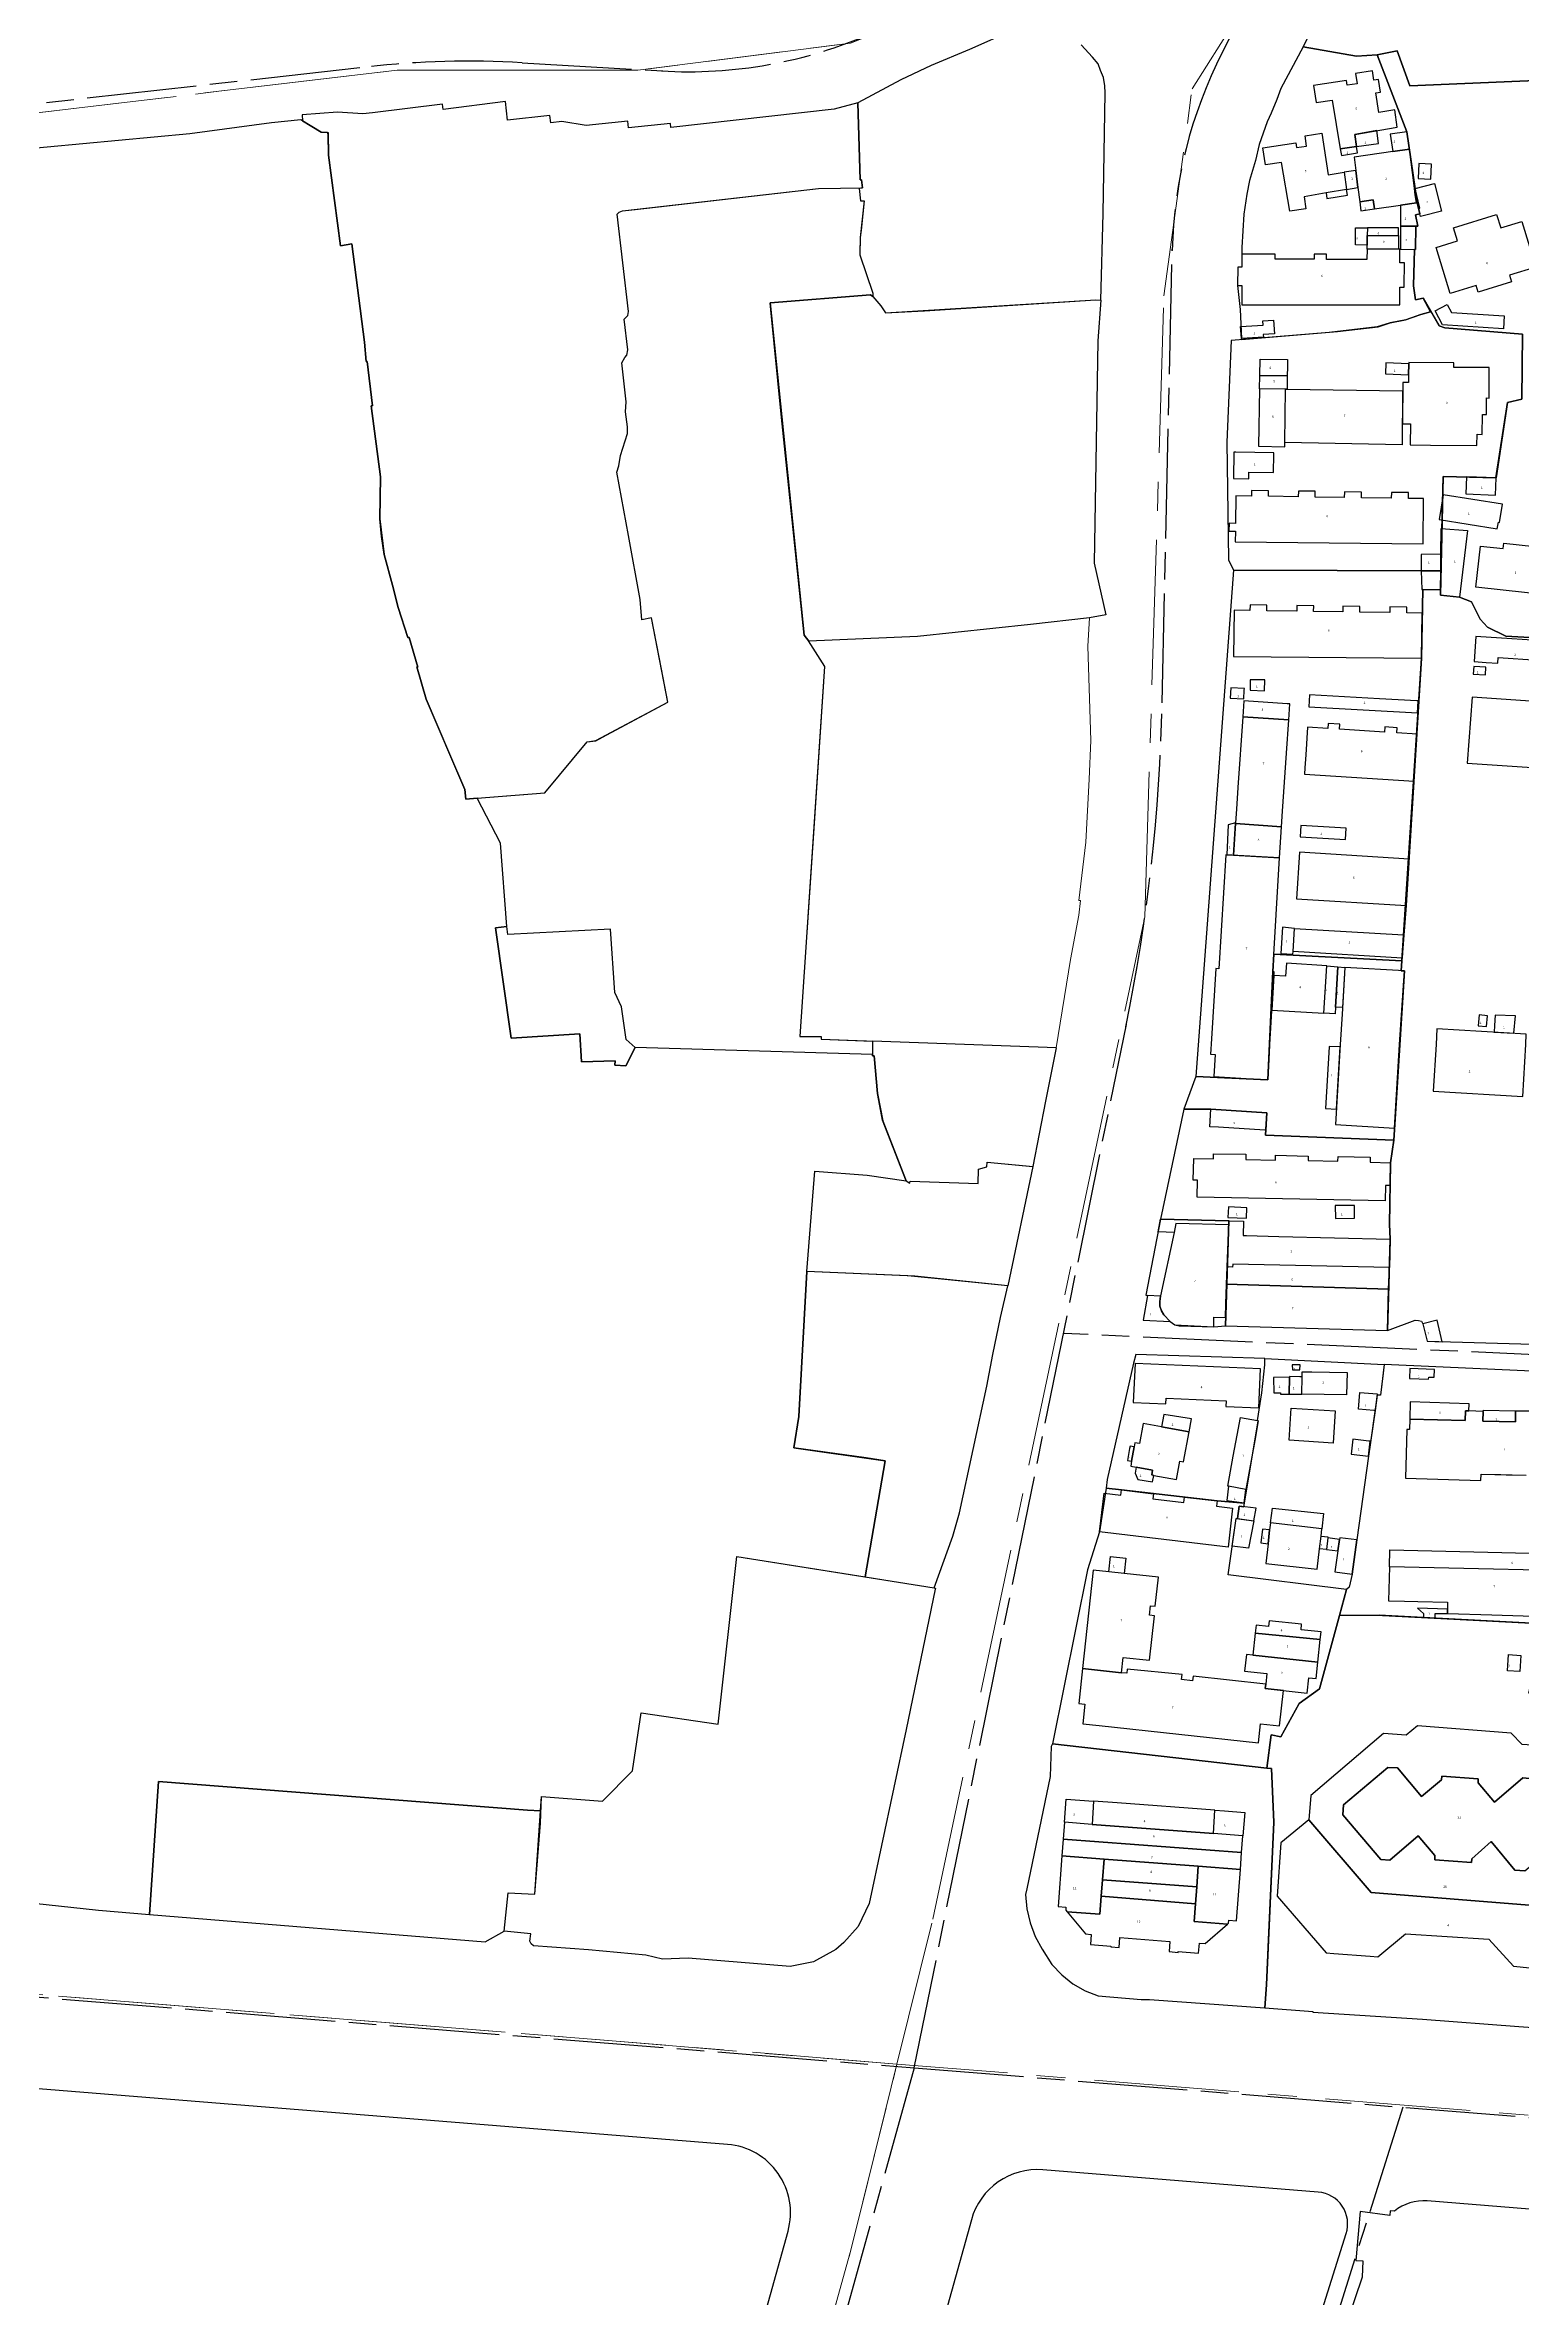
# Model space of a CAD drawing. Header units: millimetres. Extents: x 125232 to 134072, y 142885 to 152835.
# Drawn here: x 128651.7 to 128975.3, y 146725.4 to 147218.8 of the extents above; entities that cross this region are included whole.
import ezdxf

# ---------------------------------------------------------------- set-up
doc = ezdxf.new("R2010")
doc.units = ezdxf.units.MM
doc.linetypes.add('ACAD_ISO08W100', pattern=[36, 24, -3, 6, -3])
doc.linetypes.add('CENTER', pattern=[50.8, 31.75, -6.35, 6.35, -6.35])
for name, color, linetype in [('buildings', 7, 'Continuous'), ('commerce', 10, 'Continuous'), ('commerce & office', 242, 'Continuous'), ('commerce and residence', 32, 'Continuous'), ('hospital', 231, 'Continuous'), ('industry', 35, 'Continuous'), ('layers', 7, 'Continuous'), ('research & university', 30, 'Continuous'), ('residence', 2, 'Continuous'), ('residence-bad', 41, 'Continuous'), ('villadom', 51, 'Continuous'), ('老城北中心线', 7, 'ACAD_ISO08W100')]:
    doc.layers.add(name, color=color, linetype=linetype)
doc.layers.add('government', color=221, linetype='Continuous', lineweight=0)
doc.layers.add('super block', color=6, linetype='CENTER', lineweight=0)
doc.styles.add('层数', font='', dxfattribs={"height": 2})
doc.styles.get('层数').set_extended_font_data('FangSong_GB2312')

msp = doc.modelspace()

# ---------------------------------------------------------------- linework, layer by layer
at = {"layer": 'buildings', "linetype": 'Continuous', "flags": 128}
for points in [[(128943.08, 147208.33), (128944.09, 147208.49), (128943.66, 147211.27), (128942.65, 147211.11), (128942.32, 147213.19), (128938.65, 147212.62), (128939, 147210.36), (128936.82, 147210.02), (128936.65, 147211.08), (128929.42, 147209.96), (128930, 147206.27), (128933.53, 147206.76), (128935.3, 147196.08), (128938.84, 147196.59), (128938.46, 147199.25), (128947.75, 147200.87), (128947.26, 147204.62), (128943.74, 147204.05)], [(128931.24, 147199.55), (128932.66, 147190.41), (128936.17, 147190.99), (128936.67, 147187.23), (128932.19, 147186.45), (128927.38, 147185.61), (128927.75, 147182.95), (128924.22, 147182.44), (128922.44, 147193.12), (128918.92, 147192.63), (128918.33, 147196.32), (128925.57, 147197.44), (128925.73, 147196.38), (128927.92, 147196.72), (128927.57, 147198.98)], [(128938.84, 147196.59), (128943.68, 147197.29), (128943.27, 147200.08), (128938.46, 147199.25)], [(128946.22, 147199.3), (128946.78, 147195.49), (128950.45, 147196.03), (128949.88, 147199.84)], [(128935.3, 147196.08), (128935.54, 147194.63), (128939.04, 147195.2), (128938.84, 147196.59)], [(128942.49, 147184.95), (128942.78, 147182.97), (128948.51, 147183.8), (128951.95, 147184.3), (128951.72, 147186.05), (128951.47, 147188.04), (128950.45, 147196.03), (128946.78, 147195.49), (128938.31, 147194.24), (128938.68, 147191.39), (128939.16, 147187.6), (128939.56, 147184.53)], [(128936.67, 147187.23), (128939.16, 147187.6), (128938.68, 147191.39), (128936.17, 147190.99)], [(128952.45, 147183.04), (128952.74, 147183.12), (128951.66, 147187.43), (128955.91, 147188.5), (128957.43, 147182.43), (128953.18, 147181.37), (128952.88, 147181.3), (128952.74, 147181.89), (128952.45, 147183.04)], [(128952.46, 147192.86), (128952.32, 147189.62), (128955.12, 147189.49), (128955.26, 147192.73)], [(128936.67, 147187.23), (128932.19, 147186.45), (128932.37, 147185.25), (128936.87, 147185.93)], [(128939.56, 147184.53), (128939.81, 147182.55), (128942.78, 147182.97), (128942.49, 147184.95)], [(128951.77, 147181.67), (128952.74, 147181.89), (128952.45, 147183.04), (128952.14, 147184.34), (128951.95, 147184.3), (128948.51, 147183.8), (128948.49, 147179.17), (128951.8, 147179.2), (128952.25, 147179.2)], [(128941.19, 147177.14), (128941.16, 147175.02), (128938.62, 147175.08), (128938.64, 147178.78), (128941.23, 147178.79)], [(128941.19, 147177.14), (128948.07, 147177.12), (128948.07, 147178.8), (128941.23, 147178.79)], [(128951.8, 147179.2), (128948.49, 147179.17), (128948.45, 147174.11), (128951.78, 147174.09)], [(128972.79, 147166.95), (128965.47, 147164.72), (128965.03, 147166.17), (128959.37, 147164.42), (128956.26, 147174.51), (128960.94, 147175.94), (128960.06, 147178.82), (128969.52, 147181.71), (128970.42, 147178.77), (128975.07, 147180.2), (128978.14, 147170.2), (128972.34, 147168.42)], [(128949.32, 147171.15), (128948.34, 147171.15), (128948.34, 147174.1), (128948.06, 147174.1), (128941.15, 147174.12), (128941.11, 147171.87), (128932.27, 147171.9), (128932.27, 147173.02), (128929.58, 147173.03), (128929.57, 147171.91), (128921.03, 147171.94), (128921.04, 147173.04), (128913.76, 147173.05), (128913.76, 147170.16), (128913.25, 147170.16), (128912.83, 147170.16), (128912.82, 147166.2), (128913.76, 147166.2), (128913.75, 147161.98), (128948.33, 147161.96), (128948.34, 147165.83), (128948.74, 147165.83), (128949.31, 147165.83), (128949.31, 147166.04)], [(128941.19, 147177.14), (128948.07, 147177.12), (128948.06, 147174.1), (128941.15, 147174.12)], [(128971, 147156.68), (128957.67, 147157.56), (128956.05, 147160.66), (128958.71, 147162.05), (128959.64, 147160.28), (128971.18, 147159.52)], [(128923.69, 147146.4), (128917.65, 147146.5), (128917.72, 147150.06), (128923.75, 147149.95), (128923.73, 147148.39)], [(128945.29, 147149.27), (128945.17, 147146.85), (128950.25, 147146.64), (128950.27, 147149.04), (128945.29, 147149.27)], [(128967.31, 147141.56), (128967.9, 147141.55), (128967.92, 147144.59), (128967.92, 147148.21), (128963.77, 147148.21), (128960.17, 147148.24), (128960.18, 147149.24), (128950.27, 147149.32), (128950.27, 147149.04), (128950.25, 147146.64), (128950.24, 147144.93), (128948.99, 147144.94), (128948.92, 147135.92), (128950.66, 147135.91), (128950.63, 147131.28), (128955.07, 147131.24), (128965.21, 147131.17), (128965.23, 147133.6), (128966.38, 147133.59), (128966.41, 147137.93), (128967.28, 147137.92)], [(128917.65, 147146.5), (128923.69, 147146.4), (128923.67, 147143.5), (128923.31, 147143.5), (128917.61, 147143.59)], [(128917.61, 147143.59), (128917.41, 147131.02), (128923.14, 147130.89), (128923.16, 147131.83), (128923.31, 147143.5)], [(128923.31, 147143.5), (128923.67, 147143.5), (128948.9, 147143.09), (128948.87, 147131.28), (128923.16, 147131.83)], [(128920.75, 147129.55), (128912.45, 147129.71), (128912, 147129.71), (128911.89, 147123.94), (128915.27, 147123.88), (128915.3, 147125.31), (128920.67, 147125.21), (128920.74, 147129.19)], [(128969.41, 147124.08), (128962.93, 147124.32), (128962.79, 147120.55), (128969.27, 147120.31)], [(128970.79, 147118.28), (128957.8, 147120.38), (128956.93, 147114.94), (128969.66, 147112.89), (128969.9, 147114.37), (128970.15, 147114.33)], [(128957.39, 147113.02), (128963.12, 147112.53), (128961.43, 147097.97), (128957.27, 147098.38), (128957.31, 147103.75), (128957.34, 147107.33), (128957.39, 147113.02)], [(128970.98, 147108.59), (128971.11, 147109.75), (128977.78, 147109.05), (128977.65, 147107.86), (128982.63, 147107.31), (128981.63, 147098.33), (128964.98, 147100.17), (128965.97, 147109.15)], [(128957.34, 147107.33), (128952.98, 147107.32), (128952.99, 147103.74), (128957.31, 147103.75)], [(128952.99, 147103.74), (128953.12, 147099.63), (128957.27, 147099.55), (128957.31, 147103.75)], [(128953.19, 147094.47), (128949.89, 147094.51), (128949.9, 147095.78), (128946.14, 147095.83), (128946.12, 147094.58), (128939.59, 147094.68), (128939.61, 147095.91), (128935.85, 147095.96), (128935.84, 147094.75), (128929.46, 147094.83), (128929.47, 147096.08), (128925.77, 147096.13), (128925.75, 147094.88), (128919.22, 147094.98), (128919.24, 147096.21), (128915.54, 147096.26), (128915.52, 147095.04), (128912.06, 147095.09), (128911.93, 147084.99), (128953.06, 147084.58)], [(128969.81, 147083.51), (128969.88, 147084.71), (128978.58, 147084.16), (128978.51, 147082.96), (128982.65, 147082.7), (128983, 147088.19), (128964.99, 147089.33), (128964.62, 147083.84), (128967.26, 147083.67)], [(128918.75, 147079.84), (128915.56, 147079.87), (128915.58, 147077.56), (128918.72, 147077.47)], [(128964.53, 147082.77), (128964.39, 147081.13), (128967.08, 147080.97), (128967.19, 147082.61)], [(128914.19, 147075.69), (128914.28, 147077.59), (128914.29, 147077.98), (128911.3, 147078.1), (128911.2, 147075.82)], [(128913.93, 147071.76), (128924, 147071.08), (128924.24, 147074.58), (128923.69, 147074.61), (128914.17, 147075.25)], [(128952.34, 147075.23), (128952.06, 147075.24), (128943.91, 147075.7), (128928.57, 147076.57), (128928.43, 147073.98), (128952.17, 147072.63)], [(128986.13, 147074.51), (128977.98, 147075.09), (128964.14, 147076.06), (128963.11, 147061.64), (128988.26, 147059.91), (128988.33, 147061.46), (128985.17, 147061.66)], [(128924, 147071.08), (128913.93, 147071.76), (128912.9, 147056.32), (128912.58, 147051.54), (128912.38, 147048.58), (128912.37, 147048.38), (128922.44, 147047.7), (128922.67, 147051.09), (128923.51, 147063.77)], [(128952.1, 147067.96), (128947.71, 147068.24), (128947.78, 147069.38), (128945.05, 147069.55), (128944.98, 147068.41), (128935.13, 147069.02), (128935.2, 147070.14), (128932.61, 147070.31), (128932.54, 147069.19), (128928.1, 147069.46), (128927.73, 147063.47), (128927.55, 147060.59), (128927.46, 147059.19), (128951.46, 147057.69)], [(128912.38, 147048.58), (128910.77, 147048.08), (128910.42, 147041.55), (128911.95, 147041.46), (128912.37, 147048.38)], [(128922.02, 147040.86), (128922.44, 147047.7), (128912.37, 147048.38), (128912.31, 147047.29), (128911.95, 147041.46)], [(128936.61, 147047.38), (128926.67, 147047.98), (128926.52, 147045.52), (128936.46, 147044.92)], [(128907.91, 146997.84), (128907.61, 146992.99), (128919.44, 146992.26), (128919.56, 146994.29), (128919.86, 147000), (128920.82, 147015.95), (128920.55, 147015.97), (128922.02, 147040.86), (128910.21, 147041.56), (128908.72, 147016.59), (128908.07, 147016.63), (128907.12, 147001.29), (128906.91, 146997.9), (128907.91, 146997.84), (128907.91, 146997.84)], [(128950.36, 147040.62), (128926.37, 147042.13), (128925.74, 147031.91), (128949.73, 147030.43)], [(128922.62, 147025.68), (128922.28, 147019.95), (128924.94, 147019.8), (128924.98, 147020.35), (128925.28, 147025.43)], [(128925.28, 147025.43), (128949.12, 147024.01), (128948.81, 147018.93), (128924.98, 147020.35)], [(128920.32, 147007.57), (128931.7, 147006.87), (128932.34, 147017.24), (128923.5, 147017.82), (128923.32, 147014.95), (128920.77, 147015.11)], [(128932.34, 147017.24), (128934.79, 147017.03), (128934.27, 147008.22), (128934.19, 147006.72), (128931.7, 147006.87)], [(128934.79, 147017.03), (128936.28, 147016.9), (128935.77, 147008.11), (128934.27, 147008.22)], [(128935.29, 147000), (128934.27, 146982.49), (128947.17, 146981.74), (128948.23, 147000), (128949.38, 147016.13), (128936.28, 147016.9), (128935.68, 147006.63), (128935.29, 147000)], [(128967.53, 147006.33), (128965.69, 147006.5), (128965.49, 147004.11), (128967.32, 147003.95), (128967.53, 147006.33)], [(128973.64, 147006.28), (128969.21, 147006.48), (128969.08, 147004.18), (128968.99, 147002.73), (128973.32, 147002.48)], [(128955.64, 146989.83), (128975.25, 146988.64), (128975.94, 147000), (128976.02, 147002.32), (128956.41, 147003.47), (128956.26, 147000), (128955.64, 146989.83)], [(128935.26, 146999.48), (128932.85, 146999.62), (128932.84, 146999.52), (128932.05, 146986), (128934.46, 146985.86)], [(128906.96, 146985.83), (128919.23, 146985.06), (128919.01, 146981.24), (128918.81, 146981.25), (128908.62, 146981.89), (128906.72, 146982.01)], [(128895.95, 146961.75), (128914.1, 146961.32), (128914.06, 146958.2), (128914.74, 146958.19), (128921.85, 146958.01), (128946.24, 146957.41), (128946.06, 146951.18), (128911.75, 146951.9), (128911.73, 146951.3), (128910.53, 146951.35), (128910.88, 146960.55), (128899.31, 146960.86), (128898.89, 146958.88), (128895.4, 146958.98)], [(128914.8, 146964.28), (128910.85, 146964.46), (128910.68, 146962.12), (128914.79, 146961.97)], [(128910.88, 146960.55), (128899.31, 146960.86), (128898.89, 146958.88), (128895.96, 146945.02), (128895.95, 146944.9), (128895.8, 146943.78), (128895.8, 146942.73), (128896.16, 146941.73), (128896.64, 146940.85), (128898.02, 146939.37), (128899.1, 146938.64), (128900.04, 146938.42), (128907.61, 146938.24), (128907.59, 146940.32), (128910.19, 146940.23), (128910.26, 146943.24), (128910.29, 146945.34), (128910.38, 146947.53), (128910.53, 146951.35)], [(128946.06, 146951.18), (128911.75, 146951.9), (128911.73, 146951.3), (128910.53, 146951.35), (128910.38, 146947.53), (128945.88, 146946.45)], [(128910.19, 146940.23), (128910.13, 146938.47), (128945.61, 146937.39), (128945.88, 146946.45), (128910.38, 146947.53), (128910.26, 146943.24)], [(128896.64, 146940.85), (128896.16, 146941.73), (128895.8, 146942.73), (128895.8, 146943.78), (128895.95, 146944.9), (128893.08, 146945.1), (128892.17, 146939.7), (128898.02, 146939.37)], [(128890.35, 146930.22), (128889.97, 146921.68), (128897.08, 146921.36), (128897.14, 146922.58), (128910.29, 146921.99), (128910.23, 146920.8), (128917.44, 146920.48), (128917.82, 146928.99)], [(128924.15, 146927.16), (128920.7, 146927.15), (128920.72, 146923.74), (128922.24, 146923.73), (128922.19, 146923.45), (128924.1, 146923.5)], [(128926.96, 146927.28), (128926.44, 146927.29), (128924.15, 146927.31), (128924.15, 146927.16), (128924.1, 146923.5), (128926.89, 146923.46), (128926.89, 146923.51)], [(128924.78, 146929.91), (128924.81, 146928.78), (128926.44, 146928.79), (128926.48, 146929.93)], [(128926.98, 146928.36), (128929.06, 146928.33), (128936.78, 146928.2), (128936.69, 146923.33), (128926.89, 146923.51), (128926.96, 146927.28)], [(128939.61, 146923.86), (128943.4, 146923.53), (128942.9, 146919.88), (128942.65, 146919.9), (128939.27, 146920.22)], [(128892.17, 146917.06), (128891.37, 146912.65), (128890.34, 146912.84), (128890.18, 146911.96), (128889.6, 146908.8), (128889.41, 146907.74), (128890.62, 146907.52), (128894.21, 146906.86), (128894.01, 146905.78), (128894.46, 146905.7), (128899.4, 146904.8), (128900.13, 146908.8), (128900.98, 146908.65), (128902.19, 146915.24), (128896.13, 146916.34)], [(128896.65, 146919.03), (128896.13, 146916.34), (128902.19, 146915.24), (128902.75, 146918.09)], [(128913.46, 146918.37), (128917.2, 146917.69), (128917.35, 146917.66), (128916.57, 146913.34), (128914.63, 146902.64), (128910.8, 146903.34), (128910.64, 146903.36), (128911.87, 146909.92), (128912.74, 146914.52)], [(128950.56, 146921.78), (128950.52, 146918.03), (128962.65, 146917.7), (128962.72, 146919.83), (128963.44, 146919.81), (128963.49, 146921.37)], [(128973.66, 146919.78), (128966.55, 146919.9), (128966.54, 146919.7), (128966.61, 146919.7), (128966.54, 146917.59), (128973.62, 146917.4)], [(128890.18, 146911.96), (128889.28, 146912.12), (128889.18, 146911.6), (128888.71, 146908.96), (128889.6, 146908.8)], [(128937.67, 146910.31), (128941.45, 146909.89), (128941.82, 146913.19), (128941.57, 146913.22), (128938.04, 146913.61)], [(128890.4, 146906.21), (128890.96, 146904.78), (128894.17, 146904.31), (128894.46, 146905.7), (128894.01, 146905.78), (128894.21, 146906.86), (128890.62, 146907.52)], [(128882.61, 146893.33), (128883.62, 146901.82), (128887.22, 146901.39), (128887.36, 146902.5), (128894.37, 146901.66), (128894.25, 146900.58), (128901.05, 146899.78), (128901.19, 146900.95), (128908.36, 146900.11), (128908.22, 146898.93), (128911.72, 146898.51), (128910.72, 146890.01)], [(128914.63, 146902.64), (128910.8, 146903.34), (128910.49, 146900.18), (128914.24, 146899.66)], [(128916.38, 146895.73), (128916.86, 146898.5), (128913.13, 146898.96), (128912.77, 146896.23)], [(128920, 146895.34), (128920.42, 146898.55), (128931.61, 146897.33), (128931.28, 146894.03)], [(128916.38, 146895.73), (128915.23, 146889.74), (128911.6, 146890.21), (128912.52, 146896.26)], [(128919.82, 146893.77), (128918.26, 146893.94), (128917.91, 146890.91), (128919.47, 146890.74)], [(128920, 146895.34), (128919.82, 146893.77), (128919.47, 146890.74), (128918.97, 146886.44), (128930.25, 146885.13), (128930.77, 146889.64), (128931.09, 146892.42), (128931.28, 146894.03)], [(128931.09, 146892.42), (128932.57, 146892.25), (128932.55, 146892), (128932.3, 146889.46), (128930.77, 146889.64)], [(128884.61, 146884.55), (128884.97, 146887.93), (128888.35, 146887.57), (128887.99, 146884.19)], [(128935.15, 146891.69), (128932.55, 146892), (128932.3, 146889.46), (128934.79, 146889.18)], [(128934.13, 146884.59), (128937.89, 146884.08), (128938.9, 146891.58), (128935.2, 146892.02), (128935.15, 146891.69), (128934.79, 146889.18)], [(128946.13, 146889.37), (128998.2, 146888.19), (128998.12, 146884.5), (128946.05, 146885.68)], [(128894.59, 146874.96), (128893.54, 146875.06), (128893.77, 146877.17), (128894.8, 146877.05), (128895.48, 146883.38), (128887.99, 146884.19), (128884.61, 146884.55), (128881.18, 146884.92), (128878.87, 146863.42), (128887.37, 146862.5), (128887.73, 146865.84), (128893.55, 146865.21)], [(128998.12, 146884.5), (128946.05, 146885.68), (128945.88, 146878.26), (128949.36, 146878.18), (128952.26, 146878.11), (128958.8, 146877.94), (128958.76, 146876.43), (128958.74, 146875.44), (128968.5, 146875.19), (128975.37, 146874.94), (128984.69, 146874.7), (128994.77, 146874.43), (128997.91, 146874.35)], [(128931.08, 146871.41), (128926.71, 146871.87), (128926.81, 146873.1), (128919.71, 146873.82), (128919.61, 146872.62), (128916.85, 146872.91), (128916.67, 146871.18), (128930.92, 146869.76)], [(128952.23, 146876.59), (128953.54, 146875.44), (128953.54, 146874.56), (128956.04, 146874.43), (128956.04, 146875.44), (128958.74, 146875.44), (128958.76, 146876.43)], [(128930.92, 146869.76), (128916.67, 146871.18), (128916.16, 146866.35), (128930.4, 146864.8)], [(128922.83, 146858.6), (128918.88, 146859.05), (128918.98, 146860), (128903.07, 146861.73), (128902.97, 146860.75), (128900.55, 146860.98), (128900.65, 146862.14), (128888.67, 146863.27), (128888.59, 146862.37), (128887.37, 146862.5), (128878.87, 146863.42), (128878.04, 146855.73), (128879.37, 146855.59), (128878.92, 146851.31), (128882.54, 146850.92), (128917.39, 146847.14), (128917.84, 146851.33), (128922.02, 146850.86)], [(128914.75, 146866.5), (128914.35, 146862.82), (128919.23, 146862.29), (128918.98, 146860), (128918.88, 146859.05), (128928.04, 146858.05), (128928.4, 146861.37), (128930, 146861.2), (128930.4, 146864.8), (128916.16, 146866.35)], [(128936.02, 146833.59), (128935.83, 146831.35), (128944.15, 146821.58), (128946.12, 146821.44), (128952.35, 146826.76), (128956.01, 146822.46), (128956.02, 146821.55), (128964.05, 146820.96), (128964.1, 146821.77), (128968.32, 146825.53), (128973.48, 146819.26), (128975.72, 146819.12), (128985.45, 146827.43), (128985.7, 146829.62), (128977.37, 146839.27), (128975.28, 146839.45), (128969.05, 146834.18), (128965.45, 146838.37), (128965.49, 146839.28), (128957.51, 146839.86), (128957.46, 146839.06), (128953.08, 146835.41), (128947.81, 146841.67), (128945.68, 146841.76)], [(128875.31, 146834.84), (128881.27, 146834.39), (128880.96, 146829.3), (128874.92, 146829.76)], [(128881.27, 146834.39), (128880.96, 146829.3), (128907.52, 146827.3), (128907.83, 146832.39), (128886.43, 146834)], [(128874.64, 146826.07), (128913.69, 146823.11), (128913.95, 146826.81), (128907.52, 146827.3), (128880.96, 146829.3), (128874.92, 146829.76)], [(128907.83, 146832.39), (128909.95, 146832.23), (128914.41, 146831.89), (128913.95, 146826.81), (128907.52, 146827.3)], [(128996.99, 146807.4), (128997.9, 146819.32), (128992.6, 146825.19), (128976.66, 146811.61), (128942.02, 146814.38), (128928.39, 146830.3), (128922.29, 146825.26), (128921.5, 146813.59), (128932.18, 146801.17), (128933.87, 146801.04), (128941.83, 146800.43), (128943.52, 146800.3), (128949.6, 146805.34), (128967.82, 146804.15), (128973.19, 146798.26), (128984.68, 146797.05), (128985.06, 146797.37), (128987.55, 146799.46), (128995.07, 146805.78), (128996.62, 146807.08)], [(128913.69, 146823.11), (128874.64, 146826.07), (128874.36, 146822.38), (128883.59, 146821.68), (128904.19, 146820.13), (128913.42, 146819.43)], [(128883.59, 146821.68), (128874.36, 146822.38), (128873.52, 146811.31), (128875.22, 146811.18), (128875.17, 146810.53), (128875.48, 146810.15), (128882.67, 146809.61), (128882.97, 146813.55), (128883.24, 146817.12)], [(128904.19, 146820.13), (128883.59, 146821.68), (128883.24, 146817.12), (128903.86, 146815.62)], [(128913.42, 146819.43), (128904.19, 146820.13), (128903.86, 146815.62), (128903.59, 146811.92), (128903.3, 146808.01), (128910.62, 146807.48), (128910.84, 146807.67), (128910.9, 146808.32), (128912.59, 146808.18)], [(128875.48, 146810.15), (128879.51, 146805.3), (128880.78, 146805.2), (128880.61, 146803.01), (128885.04, 146802.65), (128885.03, 146802.47), (128886.87, 146802.32), (128887.05, 146804.51), (128898.01, 146803.63), (128897.84, 146801.44), (128899.82, 146801.28), (128899.83, 146801.46), (128904.27, 146801.11), (128904.44, 146803.3), (128905.72, 146803.2), (128910.62, 146807.48), (128903.3, 146808.01), (128903.59, 146811.92), (128882.97, 146813.55), (128882.67, 146809.61)], [(128903.86, 146815.62), (128883.24, 146817.12), (128882.97, 146813.55), (128903.59, 146811.92)]]:
    msp.add_lwpolyline(points, close=True, dxfattribs=at)
for points, elevation in [([(128920.87, 147155.6), (128918.43, 147155.44), (128918.47, 147154.9), (128913.63, 147154.6), (128913.47, 147157.17), (128918.4, 147157.48), (128918.34, 147158.43), (128920.68, 147158.58)], 24.12), ([(128953.53, 147119.52), (128950.23, 147119.56), (128950.25, 147120.83), (128946.49, 147120.88), (128946.47, 147119.63), (128939.94, 147119.73), (128939.96, 147120.96), (128936.2, 147121.01), (128936.18, 147119.8), (128929.8, 147119.88), (128929.82, 147121.13), (128926.12, 147121.18), (128926.1, 147119.93), (128919.57, 147120.03), (128919.58, 147121.26), (128915.88, 147121.31), (128915.87, 147120.09), (128912.4, 147120.14), (128912.33, 147114.08), (128910.93, 147114.12), (128910.92, 147112.39), (128912.34, 147112.39), (128912.27, 147110.04), (128953.41, 147109.64)], 3.67), ([(128903.98, 146966.63), (128904.05, 146970.31), (128903.1, 146970.33), (128903.2, 146975.1), (128907.55, 146975.01), (128907.57, 146976.12), (128914.62, 146975.98), (128914.59, 146974.87), (128921.1, 146974.73), (128921.12, 146975.77), (128928.29, 146975.61), (128928.26, 146974.6), (128934.77, 146974.47), (128934.8, 146975.5), (128941.84, 146975.35), (128941.82, 146974.24), (128946.31, 146974.15), (128946.21, 146969.15), (128945.19, 146969.17), (128945.12, 146965.77)], 35.7), ([(128934.21, 146964.8), (128934.23, 146961.96), (128938.44, 146962), (128938.41, 146964.77)], 20.17), ([(128956.52, 146939.71), (128953.4, 146938.88), (128954.34, 146935.07), (128957.59, 146934.93)], 17.51), ([(128950.51, 146929.06), (128950.45, 146926.89), (128954.64, 146926.76), (128954.65, 146927.22), (128955.87, 146927.18), (128955.92, 146928.9)], 18.16), ([(128924.56, 146920.44), (128934.18, 146919.84), (128933.73, 146912.78), (128924.12, 146913.39)], 24.11), ([(128972.14, 146866.45), (128974.86, 146866.25), (128974.61, 146862.74), (128971.89, 146862.94)], 19.48)]:
    msp.add_lwpolyline(points, close=True, dxfattribs=dict(at, elevation=elevation))
msp.add_lwpolyline([(128976.77, 146919.72), (128973.66, 146919.78), (128973.62, 146917.4), (128966.54, 146917.59), (128966.61, 146919.7), (128966.54, 146919.7), (128963.44, 146919.81), (128962.72, 146919.83), (128962.65, 146917.7), (128950.52, 146918.03), (128950.44, 146915.74), (128949.84, 146915.76), (128949.54, 146905.05), (128966.06, 146904.59), (128966.11, 146905.96), (128969.12, 146905.89), (128970.46, 146905.9), (128971.64, 146905.85), (128972.93, 146905.81), (128975.99, 146905.74)], dxfattribs=at)
at = {"layer": 'buildings'}
for points in [[(128979.39, 146846.52), (128975.09, 146846.8), (128972.72, 146849.27), (128952.19, 146850.86), (128949.73, 146848.79), (128944.73, 146849.2), (128928.84, 146835.63), (128928.38, 146830.32), (128928.39, 146830.3), (128942.02, 146814.38), (128976.66, 146811.61)], [(128979.39, 146846.52), (128975.09, 146846.8), (128972.72, 146849.27), (128952.19, 146850.86), (128949.73, 146848.79), (128944.73, 146849.2), (128928.84, 146835.63), (128928.38, 146830.32), (128928.39, 146830.3), (128942.02, 146814.38), (128976.66, 146811.61)], [(128975.72, 146819.12), (128973.48, 146819.26), (128968.32, 146825.53), (128964.1, 146821.77), (128964.05, 146820.96), (128956.02, 146821.55), (128956.01, 146822.46), (128952.35, 146826.76), (128946.12, 146821.44), (128944.15, 146821.58), (128935.83, 146831.35), (128936.02, 146833.59), (128945.68, 146841.76), (128947.81, 146841.67), (128953.08, 146835.41), (128957.46, 146839.06), (128957.51, 146839.86), (128965.49, 146839.28), (128965.45, 146838.37), (128969.05, 146834.18), (128975.28, 146839.45), (128977.37, 146839.27)], [(128975.72, 146819.12), (128973.48, 146819.26), (128968.32, 146825.53), (128964.1, 146821.77), (128964.05, 146820.96), (128956.02, 146821.55), (128956.01, 146822.46), (128952.35, 146826.76), (128946.12, 146821.44), (128944.15, 146821.58), (128935.83, 146831.35), (128936.02, 146833.59), (128945.68, 146841.76), (128947.81, 146841.67), (128953.08, 146835.41), (128957.46, 146839.06), (128957.51, 146839.86), (128965.49, 146839.28), (128965.45, 146838.37), (128969.05, 146834.18), (128975.28, 146839.45), (128977.37, 146839.27)]]:
    msp.add_lwpolyline(points, dxfattribs=at)
at = {"layer": 'commerce'}
msp.add_lwpolyline([(128863.65, 147222.05), (128854.1, 147217.87), (128845.74, 147214.31), (128839.09, 147211.23), (128829.7, 147206.18), (128830.18, 147189.28), (128830.49, 147189.28), (128830.68, 147187.57), (128829.98, 147187.44), (128830.23, 147184.73), (128831.07, 147184.72), (128830.2, 147176.68), (128830.07, 147172.88), (128832.97, 147164.49), (128832.98, 147163.78), (128834.72, 147161.74), (128835.7, 147160.17), (128844.24, 147160.64), (128881.77, 147163.04), (128882.9, 147162.99), (128883.38, 147181.92), (128883.8, 147208.34), (128883.77, 147209.88), (128883.45, 147211.72), (128882.83, 147213.26), (128882.28, 147214.74), (128881.07, 147216.16), (128878.59, 147218.87)], dxfattribs=at)
for points in [[(128818.53, 146950.36), (128816.72, 146918.6), (128815.67, 146911.74), (128835.67, 146908.89), (128831.25, 146883.47), (128838.59, 146882.3), (128846.36, 146881.1), (128850.48, 146892.36), (128851.92, 146897.52), (128857.88, 146925.19), (128859.2, 146932.18), (128860.9, 146940.27), (128862.48, 146947.17), (128850.92, 146948.38), (128840.62, 146949.36)], [(128929.27, 146788.21), (128942.97, 146787.32), (128953.27, 146786.64), (128974.37, 146785.07), (128996.13, 146783.48), (129006.93, 146782.59), (129007.16, 146785.64), (129012.01, 146846.86), (128986.45, 146854.94), (128986.51, 146855.43), (128976.61, 146858.02), (128979.92, 146873.19), (128943.78, 146875.06), (128935.1, 146875.01), (128930.71, 146859), (128926.32, 146855.76), (128922.27, 146848.46), (128920.17, 146848.91), (128919.2, 146841.63), (128920.2, 146841.52), (128920.74, 146829.79), (128919.15, 146794.14), (128918.77, 146789.16), (128929.28, 146788.36)], [(128871.98, 146846.34), (128871.78, 146839.75), (128866.66, 146815.17), (128866.39, 146813.93), (128866.67, 146810.79), (128867.38, 146807.72), (128868.5, 146804.78), (128870.02, 146802.01), (128872.17, 146798.62), (128874.3, 146796.32), (128876.76, 146794.38), (128879.41, 146792.85), (128882.27, 146791.74), (128891.68, 146790.99), (128893.5, 146790.98), (128918.77, 146789.16), (128919.15, 146794.14), (128919.66, 146805.7), (128920.74, 146829.79), (128920.2, 146841.52), (128919.2, 146841.63), (128872.27, 146846.89)]]:
    msp.add_lwpolyline(points, close=True, dxfattribs=at)
at = {"layer": 'commerce & office'}
for points in [[(128873.15, 146999.27), (128832.89, 147000.77), (128832.89, 146997.8), (128832.87, 146997.55), (128833.24, 146997.55), (128833.99, 146989.32), (128835.13, 146983.33), (128840.26, 146970.18), (128841.08, 146969.7), (128841.09, 146970.12), (128856.01, 146969.57), (128856.11, 146972.76), (128857.94, 146973.22), (128857.98, 146974.26), (128868.02, 146973.29), (128870.81, 146987.63)], [(128895.95, 146961.75), (128892.72, 146945.13), (128893.07, 146945.07), (128892.17, 146939.7), (128898.02, 146939.37), (128899.1, 146938.64), (128907.61, 146938.24), (128910.13, 146938.47), (128910.88, 146961.39)]]:
    msp.add_lwpolyline(points, close=True, dxfattribs=at)
msp.add_lwpolyline([(128919.27, 146684.74), (128936.59, 146739.72, 0.481676), (128930.48, 146748.8), (128870.18, 146753.66, 0.359183), (128854.53, 146742.74), (128833.52, 146667.41, 0.444318), (128841.46, 146654.87), (128855.29, 146652.49), (128904.33, 146644.06, 0.415718), (128912.42, 146649.8), (128915.89, 146670.66, -0.027537), (128918.38, 146681.77)], format="xyb", close=True, dxfattribs=at)
msp.add_lwpolyline([(129025.13, 146721.24, 0.514498), (129012.58, 146742.17), (128954.33, 146746.87, 0.195799), (128947.14, 146744.6), (128946.24, 146744.69), (128946.15, 146743.69), (128939.66, 146744.52), (128938.71, 146733.82), (128940.26, 146733.73), (128940.05, 146730.16), (128933.54, 146710.73)], format="xyb", dxfattribs=at)
at = {"layer": 'commerce and residence'}
msp.add_lwpolyline([(129018.18, 147244.78), (128967.37, 147251.4), (128967.77, 147249.47), (128961.06, 147250.36), (128960.92, 147249.85), (128956.38, 147250.36), (128955.93, 147247.13), (128952.99, 147247.56), (128952.37, 147244), (128948.92, 147244.55), (128948.35, 147241.09), (128944.98, 147241.53), (128944.24, 147236.02), (128942.46, 147236.24), (128936.6, 147237.85), (128927.17, 147218.46), (128938.82, 147216.42), (128943.39, 147216.7), (128947.72, 147217.57), (128950.52, 147209.91), (129043.42, 147213.81)], dxfattribs=at)
msp.add_lwpolyline([(128911.39, 147154.17), (128910.49, 147131.89), (128910.81, 147106.09), (128911.94, 147103.88), (128957.31, 147103.75), (128957.81, 147124.35), (128969.35, 147124.08), (128971.9, 147140.57), (128975.05, 147141.3), (128975.16, 147155.51), (128958.16, 147156.94), (128956.93, 147157.33), (128955.17, 147160.43), (128955.04, 147160.4), (128952.95, 147159.83), (128949.63, 147158.69), (128946.22, 147157.99), (128943.36, 147157.1), (128932.83, 147155.88)], close=True, dxfattribs=at)
at = {"layer": 'government'}
msp.add_lwpolyline([(128818.82, 147088.36), (128822.37, 147082.78), (128817.49, 147009.31), (128816.99, 147001.81), (128821.63, 147001.74), (128821.63, 147001.19), (128873.12, 146999.27), (128876.23, 147018.65), (128878.03, 147028.33), (128878.41, 147031.53), (128878.03, 147031.58), (128879.6, 147044.3), (128880.3, 147058.08), (128880.71, 147066.55), (128880.02, 147087.25), (128880.4, 147093.43), (128842.74, 147089.37), (128818.94, 147088.33)], close=True, dxfattribs=at)
at = {"layer": 'hospital'}
for points in [[(128868, 146973.29), (128862.48, 146947.17), (128842.15, 146949.29), (128818.53, 146950.36), (128820.28, 146972.29), (128831.69, 146971.44), (128840.26, 146970.18), (128841.08, 146969.7), (128841.09, 146970.12), (128856.01, 146969.57), (128856.11, 146972.76), (128857.94, 146973.22), (128857.98, 146974.26)], [(128803.14, 146887.97), (128846.36, 146881.1), (128846.69, 146880.97), (128846.63, 146880.8), (128840.25, 146850.07), (128832.12, 146811.94), (128829.76, 146806.95), (128826.6, 146803.45), (128824.82, 146801.88), (128819.94, 146799.18), (128814.87, 146798.17), (128792.55, 146799.97), (128786.91, 146799.76), (128783.23, 146800.66), (128770.73, 146801.8), (128758.62, 146802.74), (128758.12, 146803.13), (128757.89, 146803.7), (128758.08, 146805.35), (128752.25, 146805.92), (128753.13, 146814.34), (128758.92, 146813.98), (128760.21, 146829.56), (128760.44, 146835.38), (128773.77, 146834.36), (128780.36, 146841), (128782.21, 146853.68), (128799.06, 146851.26)], [(128760.22, 146832.26), (128757.37, 146832.37), (128676.54, 146838.67), (128674.57, 146809.59), (128748.05, 146803.55), (128752.25, 146805.92), (128753.13, 146814.34), (128758.92, 146813.98)]]:
    msp.add_lwpolyline(points, close=True, dxfattribs=at)
msp.add_lwpolyline([(128795.78, 146673.53), (128814.38, 146740.25, 0.471472), (128801.14, 146759.23), (128599.66, 146775.48), (128599.53, 146773.84), (128598.8, 146764.57), (128596.16, 146754.77), (128594.59, 146735.87), (128617.99, 146734.58), (128617.27, 146721.6)], format="xyb", dxfattribs=at)
at = {"layer": 'industry'}
msp.add_lwpolyline([(128883.98, 147094.05), (128880.4, 147093.43), (128867.49, 147091.99), (128842.74, 147089.37), (128818.94, 147088.33), (128817.94, 147089.66), (128812.87, 147138.02), (128810.6, 147160.84), (128810.49, 147162.4), (128832.45, 147164.16), (128832.98, 147163.78), (128834.72, 147161.74), (128835.7, 147160.17), (128881.77, 147163.04), (128882.9, 147162.99), (128882.21, 147154.04), (128881.4, 147105.43)], close=True, dxfattribs=at)
at = {"layer": 'research & university'}
for points in [[(128635.66, 146813.54), (128663.39, 146810.51), (128674.57, 146809.59), (128676.54, 146838.67), (128757.37, 146832.37), (128760.22, 146832.26), (128760.44, 146835.38), (128773.77, 146834.36), (128780.36, 146841), (128782.21, 146853.68), (128799.06, 146851.26), (128803.14, 146887.97), (128831.26, 146883.5), (128835.67, 146908.89), (128831.48, 146909.53), (128815.67, 146911.74), (128816.72, 146918.6), (128818.53, 146950.36), (128820.28, 146972.29), (128831.69, 146971.44), (128840.26, 146970.18), (128835.1, 146983.49), (128833.99, 146989.32), (128833.24, 146997.55), (128832.87, 146997.55), (128832.89, 146997.8), (128780.89, 146999.34), (128778.85, 146995.37), (128776.49, 146995.47), (128776.54, 146996.48), (128769.16, 146996.26), (128768.78, 147002.36), (128753.74, 147001.4), (128750.34, 147025.56), (128752.82, 147025.83), (128751.44, 147044.1), (128746.34, 147053.94), (128743.81, 147053.71), (128743.63, 147055.84), (128735.16, 147075.61), (128733.08, 147082.67), (128733.34, 147082.66), (128731.4, 147089.13), (128731.13, 147089.15), (128729.06, 147095.67), (128727.79, 147100.55), (128725.96, 147107.3), (128725.36, 147111.25), (128724.98, 147115.1), (128725.18, 147124.28), (128723.15, 147139.86), (128723.39, 147139.84), (128722.26, 147149.55), (128722.01, 147149.57), (128721.63, 147153.79), (128718.88, 147175.28), (128716.41, 147174.89), (128713.74, 147194.75), (128713.67, 147199.27), (128713.56, 147199.67), (128712.19, 147199.73), (128707.69, 147202.46), (128701.29, 147201.82), (128683.38, 147199.4), (128644.34, 147195.71)], [(128980.66, 147088.94), (128971.52, 147089.38), (128967.55, 147091.4), (128965.93, 147093.15), (128964.02, 147096.91), (128961.43, 147097.97), (128957.27, 147098.38), (128957.27, 147099.55), (128953.37, 147099.62), (128953.06, 147084.58), (128949.73, 147030.43), (128948.78, 147018.35), (128948.65, 147016.18), (128949.38, 147016.13), (128947.01, 146979.11), (128946.31, 146974.15), (128946.04, 146960.71), (128946.24, 146957.41), (128945.61, 146937.39), (128951.66, 146939.65), (128952.41, 146939.63), (128953.06, 146939.47), (128953.4, 146938.88), (128954.34, 146935.07), (128982.59, 146934.26)]]:
    msp.add_lwpolyline(points, dxfattribs=at)
msp.add_lwpolyline([(128903.67, 146992.99), (128901.05, 146985.83), (128906.96, 146985.83), (128919.23, 146985.06), (128918.95, 146980.21), (128947.01, 146979.11), (128949.38, 147016.13), (128948.65, 147016.18), (128948.78, 147018.35), (128920.77, 147019.79), (128920.55, 147015.97), (128920.5, 147014.98), (128919.44, 146992.26)], close=True, dxfattribs=at)
at = {"layer": 'residence'}
for points in [[(128927.17, 147218.46), (128922.27, 147209.33), (128921.4, 147206.92), (128920.15, 147203.94), (128919.27, 147202), (128917.51, 147197.04), (128916.7, 147193.55), (128915.42, 147189.2), (128914.85, 147186.19), (128914.21, 147181.82), (128913.73, 147174.48), (128913.76, 147170.16), (128912.83, 147170.16), (128912.82, 147166.2), (128913.34, 147160.9), (128913.63, 147154.6), (128913.65, 147154.35), (128934.72, 147156.08), (128943.6, 147157.14), (128946.22, 147157.99), (128949.57, 147158.68), (128952.95, 147159.83), (128955.04, 147160.4), (128953.46, 147163.43), (128951.78, 147163.05), (128951.32, 147166.08), (128951.53, 147174.09), (128951.78, 147174.09), (128951.8, 147179.2), (128952.25, 147179.2), (128951.77, 147181.67), (128952.74, 147181.89), (128952.14, 147184.34), (128949.88, 147199.84), (128943.39, 147216.7), (128938.82, 147216.42)], [(128776.93, 147125.3), (128777.33, 147126.69), (128777.69, 147128.98), (128779.21, 147133.79), (128779.25, 147135.24), (128778.79, 147138.52), (128778.91, 147140.68), (128777.98, 147149.23), (128778.68, 147150.42), (128779.12, 147150.9), (128779.33, 147152.1), (128778.54, 147158.78), (128779.29, 147159.61), (128779.43, 147160.51), (128776.97, 147181.77), (128777.41, 147182.24), (128778.13, 147182.53), (128780.91, 147182.85), (128821.06, 147187.44), (128830.68, 147187.57), (128830.49, 147189.28), (128830.18, 147189.28), (128829.7, 147206.18), (128824.49, 147204.78), (128788.75, 147200.74), (128788.65, 147201.66), (128779.46, 147200.69), (128779.31, 147202.15), (128770.16, 147201.18), (128764.87, 147202.08), (128762.43, 147201.81), (128762.26, 147203.38), (128752.98, 147202.39), (128752.54, 147206.44), (128738.89, 147204.74), (128738.75, 147205.89), (128723.4, 147204.01), (128721.29, 147203.75), (128715.75, 147204.12), (128708.04, 147203.54), (128708.05, 147202.24), (128712.19, 147199.73), (128713.67, 147199.67), (128713.74, 147194.75), (128716.41, 147174.89), (128718.88, 147175.28), (128721.63, 147153.79), (128722.01, 147149.57), (128722.26, 147149.55), (128723.39, 147139.84), (128723.15, 147139.86), (128725.18, 147124.28), (128724.98, 147115.1), (128725.96, 147107.3), (128727.79, 147100.55), (128729.06, 147095.67), (128731.13, 147089.15), (128731.4, 147089.13), (128733.34, 147082.66), (128733.08, 147082.67), (128735.16, 147075.61), (128740.08, 147064.14), (128743.63, 147055.84), (128743.81, 147053.71), (128746.34, 147053.94), (128750.89, 147054.35), (128761.12, 147055.13), (128770.38, 147066.27), (128772.28, 147066.51), (128774.72, 147067.82), (128788.05, 147074.93), (128786.67, 147082.22), (128784.52, 147093.4), (128782.4, 147093.02), (128782.02, 147097.47), (128779.48, 147111.46)], [(128776.97, 147181.77), (128777.41, 147182.24), (128778.13, 147182.53), (128821.06, 147187.44), (128830.68, 147187.57), (128829.98, 147187.44), (128830.23, 147184.73), (128831.07, 147184.72), (128830.38, 147178.29), (128830.2, 147176.68), (128830.09, 147173.3), (128830.07, 147172.88), (128832.97, 147164.49), (128832.97, 147163.8), (128832.45, 147164.16), (128810.49, 147162.4), (128817.92, 147089.66), (128818.94, 147088.33), (128818.82, 147088.36), (128822.37, 147082.78), (128820.02, 147047.39), (128816.99, 147001.81), (128821.63, 147001.74), (128821.63, 147001.19), (128832.89, 147000.77), (128832.89, 146997.8), (128780.89, 146999.34), (128778.93, 147001.12), (128777.91, 147008.25), (128776.46, 147011.43), (128775.51, 147025.26), (128753.06, 147024.08), (128752.82, 147025.83), (128751.44, 147044.1), (128746.34, 147053.94), (128761.12, 147055.13), (128770.38, 147066.27), (128772.33, 147066.54), (128788.05, 147074.93), (128784.52, 147093.4), (128782.4, 147093.02), (128782.02, 147097.47), (128779.48, 147111.46), (128776.93, 147125.3), (128777.33, 147126.69), (128777.69, 147128.98), (128779.21, 147133.79), (128779.25, 147135.24), (128778.79, 147138.52), (128778.91, 147140.68), (128777.98, 147149.23), (128778.68, 147150.42), (128779.12, 147150.9), (128779.33, 147152.1), (128778.54, 147158.78), (128779.29, 147159.61), (128779.43, 147160.51), (128776.97, 147181.77)], [(128911.94, 147103.88), (128903.67, 146992.99), (128919.44, 146992.28), (128920.55, 147015.97), (128920.77, 147019.79), (128948.78, 147018.35), (128953.06, 147084.58), (128953.37, 147099.62), (128957.27, 147099.55), (128957.31, 147103.75)], [(128919.23, 146985.06), (128906.96, 146985.83), (128901.05, 146985.83), (128895.95, 146961.75), (128910.88, 146961.39), (128910.13, 146938.47), (128945.61, 146937.39), (128946.24, 146957.41), (128946.04, 146960.71), (128946.31, 146974.15), (128947.01, 146979.11), (128918.95, 146980.21)], [(128944.87, 146929.97), (128944.65, 146928.04), (128944.11, 146923.28), (128943.36, 146923.28), (128941.45, 146909.89), (128938.9, 146891.58), (128937.87, 146884.09), (128937.23, 146881.22), (128936.68, 146880.74), (128935.1, 146875.01), (128943.18, 146875.1), (128979.92, 146873.19), (128997.35, 146872.28), (128998.05, 146872.38), (128998.26, 146927.59)], [(128935.1, 146875.01), (128936.68, 146880.74), (128910.74, 146883.93), (128912.52, 146896.26), (128912.77, 146896.23), (128913.13, 146898.96), (128914.2, 146898.83), (128914.34, 146899.64), (128908.36, 146900.11), (128887.36, 146902.5), (128884, 146902.88), (128882.61, 146893.33), (128879.95, 146885.01), (128872.27, 146846.89), (128919.2, 146841.63), (128920.17, 146848.91), (128922.27, 146848.46), (128926.32, 146855.76), (128930.71, 146859)]]:
    msp.add_lwpolyline(points, close=True, dxfattribs=at)
msp.add_lwpolyline([(129043.42, 147213.81), (128950.52, 147209.91), (128947.72, 147217.57), (128943.39, 147216.7), (128949.88, 147199.84), (128952.14, 147184.34), (128952.74, 147181.89), (128951.77, 147181.67), (128952.25, 147179.2), (128951.8, 147179.2), (128951.78, 147174.09), (128951.53, 147174.09), (128951.32, 147166.08), (128951.78, 147163.05), (128953.46, 147163.43), (128956.93, 147157.33), (128958.16, 147156.94), (128975.16, 147155.51), (128975.05, 147141.3), (128971.9, 147140.57), (128969.41, 147124.08), (128957.81, 147124.35), (128957.27, 147098.38), (128961.43, 147097.97), (128964.02, 147096.91), (128965.93, 147093.15), (128967.55, 147091.4), (128971.52, 147089.38), (128980.66, 147088.94)], dxfattribs=at)
at = {"layer": 'residence-bad'}
for points in [[(128768.78, 147002.36), (128769.16, 146996.26), (128776.54, 146996.48), (128776.49, 146995.47), (128778.85, 146995.37), (128780.89, 146999.34), (128778.93, 147001.12), (128777.91, 147008.25), (128776.46, 147011.43), (128775.51, 147025.26), (128753.06, 147024.08), (128752.82, 147025.83), (128750.34, 147025.56), (128753.74, 147001.4)], [(128917.35, 146917.66), (128917.2, 146917.69), (128918.1, 146923.77), (128918.74, 146929.93), (128918.77, 146931.03), (128918.74, 146931.28), (128890.5, 146932.17), (128890.03, 146930.24), (128884.28, 146904.76), (128884, 146902.88), (128887.36, 146902.5), (128908.36, 146900.11), (128914.34, 146899.64)]]:
    msp.add_lwpolyline(points, close=True, dxfattribs=at)
at = {"layer": 'super block'}
for points in [[(128585.81, 147196.38), (128728.8, 147213.32), (128781.53, 147213.32), (128828.07, 147219.23), (128876.83, 147238.7), (128939.43, 147267.06), (128942.97, 147272.66), (128976.28, 147385.84), (128983.66, 147451.51), (128972.14, 147500.22), (128947.58, 147549.81), (128909.71, 147602.36), (128842.12, 147674.61), (128755.29, 147696.62), (128576.16, 147742.13)], [(128417.03, 146810.94), (128838.24, 146776.83), (128846.08, 146808.53), (128892.5, 147028), (128896.69, 147163.9), (128902.84, 147209.21), (128939.43, 147267.06), (128876.83, 147238.7), (128828.07, 147219.23), (128781.53, 147213.32), (128728.8, 147213.32), (128585.81, 147196.38)], [(128731.66, 146392.27), (128828.24, 146736.39), (128838.24, 146776.83), (128417.03, 146810.94), (128163.66, 146831.45), (128010.79, 146839.94), (127957.2, 146828.85), (127910.69, 146802.81), (127872.08, 146777.32), (127875.85, 146772.41), (127992.97, 146486.3)], [(129586.95, 146716.3), (129333.83, 146736.79), (129303.7, 146739.22), (129014.37, 146762.56), (128838.24, 146776.83), (128828.24, 146736.39), (128731.66, 146392.27)]]:
    msp.add_lwpolyline(points, dxfattribs=at)
at = {"layer": 'villadom'}
msp.add_lwpolyline([(128944.87, 146929.97), (128944.11, 146923.28), (128943.36, 146923.28), (128942.9, 146919.88), (128941.45, 146909.89), (128938.9, 146891.58), (128937.87, 146884.09), (128937.23, 146881.22), (128936.68, 146880.74), (128910.74, 146883.93), (128912.52, 146896.26), (128912.77, 146896.23), (128913.13, 146898.96), (128914.2, 146898.83), (128917.35, 146917.66), (128917.2, 146917.69), (128918.1, 146923.77), (128918.74, 146929.93), (128918.77, 146931.03), (128918.74, 146931.28)], close=True, dxfattribs=at)
at = {"layer": '老城北中心线', "linetype": 'ACAD_ISO08W100', "lineweight": 25}
for p, q in [((128909.44, 147217.15), (128937.7, 147272.42)), ((128553.63, 147195.32), (128722.32, 147214.07)), ((128756.15, 147214.95), (128786.95, 147213.14)), ((128896.29, 147074.79), (128898.5, 147174.15)), ((128842, 146776), (128888.46, 147004.41)), ((129131.86, 146925.15), (128874.7, 146936.75)), ((128045.44, 146840.26), (128842, 146776)), ((128842, 146776), (128807.44, 146652.07)), ((128842, 146776), (128807.44, 146652.07)), ((128842, 146776), (129586.71, 146715.92)), ((128842, 146776), (129586.71, 146715.92)), ((128842, 146776), (129586.71, 146715.92)), ((128842, 146776), (129586.71, 146715.92)), ((128948.97, 146767.37), (128941, 146742.05)), ((128920.5, 146677), (128941, 146742.05))]:
    msp.add_line(p, q, dxfattribs=at)
for centre, radius, start, end in [((128792.52, 147313), 100.02, 266.636, 293.7033), ((128744.41, 147015.29), 200, 86.6339, 96.3417), ((128998.46, 147171.62), 99.99, 152.9103, 178.7292), ((128496.48, 147083.65), 399.91, 348.5008, 358.7304)]:
    msp.add_arc(centre, radius, start, end, dxfattribs=at)

# ---------------------------------------------------------------- texts
at = {"layer": 'layers', "linetype": 'Continuous', "style": '层数'}
for s, p in [('5', (128938.59, 147204.63)), ('1', (128936.65, 147194.98)), ('1', (128940.56, 147197.23)), ('1', (128946.95, 147197.46)), ('5', (128927.5, 147190.99)), ('1', (128937.67, 147189.31)), ('2', (128945.13, 147189.29)), ('1', (128953.29, 147190.58)), ('2', (128954.12, 147184.22)), ('1', (128940.52, 147182.8)), ('2', (128949.36, 147180.54)), ('3', (128938.71, 147176.26)), ('4', (128943.37, 147177.3)), ('5', (128944.61, 147175.62)), ('2', (128949.57, 147175.89)), ('6', (128967.26, 147170.85)), ('6', (128931.07, 147168.04)), ('1', (128916.29, 147155.49)), ('1', (128964.72, 147157.84)), ('4', (128919.73, 147147.93)), ('5', (128920.65, 147145)), ('1', (128947, 147147.25)), ('9', (128958.42, 147140.24)), ('6', (128920.36, 147137.24)), ('7', (128936.03, 147137.39)), ('1', (128916.32, 147126.8)), ('1', (128966.1, 147121.65)), ('6', (128932.22, 147115.47)), ('1', (128963.25, 147115.96)), ('1', (128954.5, 147105.28)), ('1', (128960.2, 147105.49)), ('3', (128973.47, 147103.04)), ('6', (128932.56, 147090.42)), ('2', (128973.37, 147085.08)), ('1', (128965.17, 147081.23)), ('1', (128912.72, 147076.06)), ('1', (128916.84, 147078.14)), ('1', (128940.39, 147074.6)), ('3', (128918.06, 147073.06)), ('7', (128918.29, 147061.31)), ('6', (128939.78, 147064)), ('1', (128930.89, 147045.88)), ('1', (128910.89, 147042.99)), ('5', (128917.2, 147044.62)), ('6', (128938.05, 147036.28)), ('7', (128914.57, 147020.78)), ('1', (128923.37, 147022.29)), ('1', (128937.05, 147022.18)), ('4', (128926.33, 147012.34)), ('2', (128931.95, 147011.72)), ('1', (128934.55, 147011.04)), ('1', (128965.8, 147004.52)), ('1', (128970.93, 147003.59)), ('6', (128941.38, 146999.19)), ('1', (128933.26, 146993.03)), ('2', (128963.4, 146993.87)), ('3', (128911.85, 146982.6)), ('6', (128921, 146969.63)), ('1', (128912.47, 146962.65)), ('1', (128935.46, 146962.57)), ('1', (128924.35, 146954.54)), ('7', (128903.27, 146948.01)), ('5', (128924.58, 146948.25)), ('7', (128924.66, 146942.04)), ('1', (128893.54, 146940.7)), ('1', (128954.37, 146936.54)), ('1', (128925.13, 146928.73)), ('1', (128952.32, 146927.05)), ('4', (128904.71, 146924.75)), ('1', (128921.78, 146924.86)), ('1', (128924.89, 146924.56)), ('1', (128931.31, 146925.78)), ('1', (128940.7, 146920.71)), ('6', (128956.94, 146919.18)), ('7', (128969.27, 146917.6)), ('2', (128898.36, 146916.53)), ('2', (128928.09, 146915.99)), ('1', (128888.81, 146909.64)), ('2', (128895.38, 146910.14)), ('1', (128913.82, 146909.76)), ('1', (128939.12, 146911.18)), ('7', (128970.96, 146911.15)), ('2', (128891.36, 146905.34)), ('1', (128912.01, 146900.31)), ('1', (128914.08, 146896.82)), ('6', (128897.17, 146896.26)), ('1', (128913.51, 146892.04)), ('1', (128924.7, 146895.51)), ('1', (128918.35, 146891.78)), ('2', (128923.83, 146889.36)), ('1', (128931.06, 146890.22)), ('1', (128933.21, 146889.78)), ('1', (128935.89, 146887.08)), ('1', (128885.52, 146885.59)), ('6', (128972.76, 146886.29)), ('7', (128968.78, 146881.19)), ('7', (128887.17, 146873.71)), ('1', (128954.55, 146875.17)), ('4', (128922.22, 146871.5)), ('5', (128923.54, 146867.99)), ('6', (128922.37, 146862.27)), ('1', (128972.05, 146863.79)), ('7', (128898.38, 146854.62)), ('3', (128876.82, 146831.26)), ('4', (128892.25, 146829.77)), ('3', (128909.78, 146828.75)), ('31', (128960.94, 146830.54)), ('6', (128894.3, 146826.43)), ('8', (128893.72, 146818.65)), ('7', (128893.85, 146821.82)), ('11', (128876.75, 146815.1)), ('9', (128893.41, 146814.52)), ('11', (128907.4, 146813.74)), ('28', (128957.84, 146815.39)), ('10', (128890.75, 146807.76)), ('4', (128958.72, 146806.94))]:
    msp.add_text(s, height=0.5, dxfattribs=at).set_placement(p)

doc.saveas('drawing.dxf')
